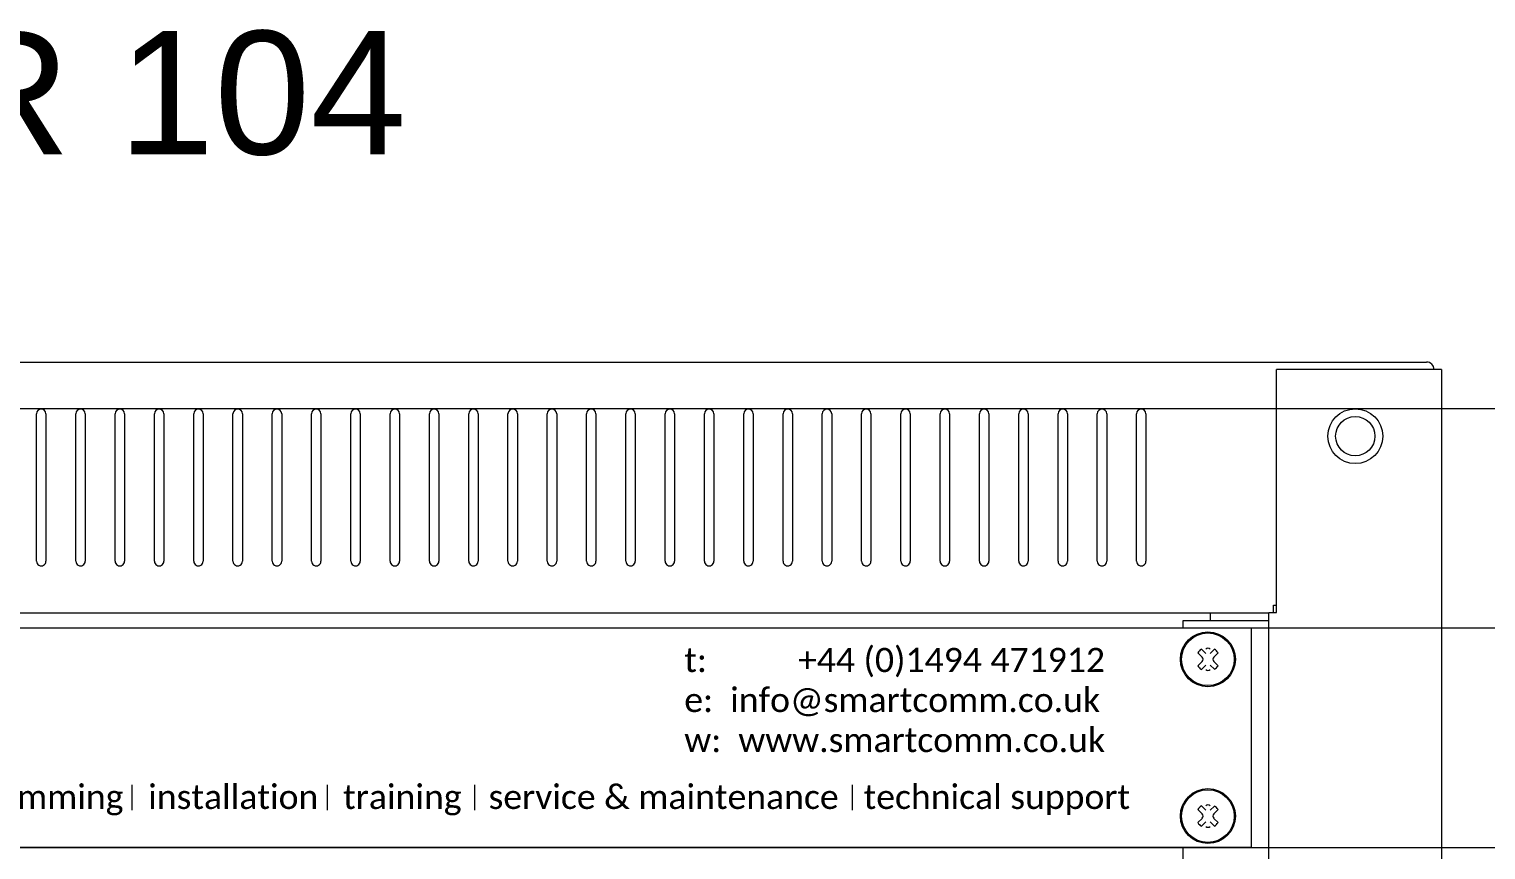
# Model space of a CAD drawing. Header units: millimetres. Extents: x -71336 to -33468, y -26189 to 22712.
# Drawn here: x -34303.7 to -34008.9, y -22481.2 to -22315 of the extents above; entities that cross this region are included whole.
import ezdxf
from ezdxf.enums import TextEntityAlignment as Align

# ---------------------------------------------------------------- set-up
doc = ezdxf.new("R2010")
doc.units = ezdxf.units.MM
doc.set_wipeout_variables(frame=1)
doc.layers.add('SC - Equipment', color=7, linetype='Continuous', lineweight=13)
doc.layers.add('SC - Rack Layout - U-guides and centreline', color=5, linetype='Continuous', lineweight=13, plot=False)
doc.layers.add('SC - Xlines', color=252, linetype='Continuous', plot=False)
doc.styles.add('ARIAL', font='arial.ttf')
doc.styles.add('STYLE1', font='arial.ttf', dxfattribs={"height": 50})

# ---------------------------------------------------------------- blocks, each defined once
blk = doc.blocks.new('*U256')
at = {"layer": 'SC - Rack Layout - U-guides and centreline', "ltscale": 5}
blk.add_lwpolyline([(-300, 0), (300, 0)], dxfattribs=at)
blk = doc.blocks.new('*U257')
at = {"layer": 'SC - Rack Layout - U-guides and centreline', "color": 0, "linetype": 'ByBlock', "lineweight": -2, "transparency": 16777216}
for p in [(0, 1111.25), (0, 1066.8), (0, 1022.35)]:
    blk.add_blockref('*U256', p, dxfattribs=at)
blk = doc.blocks.new('*U270')
at = {"ltscale": 5}
for p, q in [((279.3873, 1169.924), (279.3873, 1119.124)), ((227.076, 1119.124), (244.4623, 1119.124))]:
    blk.add_line(p, q, dxfattribs=at)
at = {"layer": 'SC - Equipment'}
for p, q in [((-276.352, 1171.448), (276.352, 1171.448)), ((245.9863, 1120.7115), (245.9863, 1169.924)), ((279.3873, 1169.924), (245.9863, 1169.924)), ((276.352, 1169.924), (274.828, 1169.924)), ((-4.9276, 1131.1255), (-4.9276, 1160.9705)), ((-3.0226, 1160.9705), (-3.0226, 1131.1255)), ((3.0226, 1131.1255), (3.0226, 1160.9705)), ((4.9276, 1160.9705), (4.9276, 1131.1255)), ((10.9728, 1131.1255), (10.9728, 1160.9705)), ((12.8778, 1160.9705), (12.8778, 1131.1255)), ((18.923, 1131.1255), (18.923, 1160.9705)), ((20.828, 1160.9705), (20.828, 1131.1255)), ((26.8732, 1131.1255), (26.8732, 1160.9705)), ((28.7782, 1160.9705), (28.7782, 1131.1255)), ((34.8234, 1131.1255), (34.8234, 1160.9705)), ((36.7284, 1160.9705), (36.7284, 1131.1255)), ((42.7736, 1131.1255), (42.7736, 1160.9705)), ((44.6786, 1160.9705), (44.6786, 1131.1255)), ((50.7238, 1131.1255), (50.7238, 1160.9705)), ((52.6288, 1160.9705), (52.6288, 1131.1255)), ((58.674, 1131.1255), (58.674, 1160.9705)), ((60.579, 1160.9705), (60.579, 1131.1255)), ((66.6242, 1131.1255), (66.6242, 1160.9705)), ((68.5292, 1160.9705), (68.5292, 1131.1255)), ((74.5744, 1131.1255), (74.5744, 1160.9705)), ((76.4794, 1160.9705), (76.4794, 1131.1255)), ((82.5246, 1131.1255), (82.5246, 1160.9705)), ((84.4296, 1160.9705), (84.4296, 1131.1255)), ((90.4748, 1131.1255), (90.4748, 1160.9705)), ((92.3798, 1160.9705), (92.3798, 1131.1255)), ((98.425, 1131.1255), (98.425, 1160.9705)), ((100.33, 1160.9705), (100.33, 1131.1255)), ((106.3752, 1131.1255), (106.3752, 1160.9705)), ((108.2802, 1160.9705), (108.2802, 1131.1255)), ((114.3254, 1131.1255), (114.3254, 1160.9705)), ((116.2304, 1160.9705), (116.2304, 1131.1255)), ((122.2756, 1131.1255), (122.2756, 1160.9705)), ((124.1806, 1160.9705), (124.1806, 1131.1255)), ((130.2258, 1131.1255), (130.2258, 1160.9705)), ((132.1308, 1160.9705), (132.1308, 1131.1255)), ((138.176, 1131.1255), (138.176, 1160.9705)), ((140.081, 1160.9705), (140.081, 1131.1255)), ((146.1262, 1131.1255), (146.1262, 1160.9705)), ((148.0312, 1160.9705), (148.0312, 1131.1255)), ((154.0764, 1131.1255), (154.0764, 1160.9705)), ((155.9814, 1160.9705), (155.9814, 1131.1255)), ((162.0266, 1131.1255), (162.0266, 1160.9705)), ((163.9316, 1160.9705), (163.9316, 1131.1255)), ((169.9768, 1131.1255), (169.9768, 1160.9705)), ((171.8818, 1160.9705), (171.8818, 1131.1255)), ((177.927, 1131.1255), (177.927, 1160.9705)), ((179.832, 1160.9705), (179.832, 1131.1255)), ((185.8772, 1131.1255), (185.8772, 1160.9705)), ((187.7822, 1160.9705), (187.7822, 1131.1255)), ((193.8274, 1131.1255), (193.8274, 1160.9705)), ((195.7324, 1160.9705), (195.7324, 1131.1255)), ((201.7776, 1131.1255), (201.7776, 1160.9705)), ((203.6826, 1160.9705), (203.6826, 1131.1255)), ((209.7278, 1131.1255), (209.7278, 1160.9705)), ((211.6328, 1160.9705), (211.6328, 1131.1255)), ((217.678, 1131.1255), (217.678, 1160.9705)), ((219.583, 1160.9705), (219.583, 1131.1255)), ((-245.364, 1120.648), (244.4623, 1120.648)), ((232.537, 1120.648), (232.537, 1119.124)), ((244.4623, 1120.7115), (245.9863, 1120.7115)), ((244.4623, 1119.124), (244.4623, 1120.7115)), ((245.364, 1120.7115), (245.364, 1122.2482)), ((245.364, 1122.2482), (245.9863, 1122.2482)), ((227.076, 1074.674), (227.076, 1119.124)), ((244.4623, 1074.674), (244.4623, 1119.124)), ((279.3873, 1119.124), (279.3873, 1074.674)), ((227.076, 1030.224), (227.076, 1074.674)), ((244.4623, 1030.224), (244.4623, 1074.674)), ((279.3873, 1074.674), (279.3873, 1030.224))]:
    blk.add_line(p, q, dxfattribs=at)
for centre, radius in [((261.9375, 1156.4366), 5.5499), ((261.9375, 1156.4366), 3.9751), ((232.21315, 1112.774), 2.54), ((232.21315, 1096.899), 2.54), ((232.21315, 1081.024), 2.54)]:
    blk.add_circle(centre, radius, dxfattribs=at)
for centre, radius, start, end in [((276.352, 1169.924), 1.524, 0, 90), ((-3.9751, 1160.9705), 0.9525, 0.000017, 180.000009), ((3.9751, 1160.9705), 0.9525, 0.000017, 180.000009), ((11.9253, 1160.9705), 0.9525, 0.000017, 180.000009), ((19.8755, 1160.9705), 0.9525, 0.000017, 180.000009), ((27.8257, 1160.9705), 0.9525, 0.000017, 180.000009), ((35.7759, 1160.9705), 0.9525, 0.000017, 180.000009), ((43.7261, 1160.9705), 0.9525, 0.000017, 180.000009), ((51.6763, 1160.9705), 0.9525, 0.000017, 180.000009), ((59.6265, 1160.9705), 0.9525, 0.000017, 180.000009), ((67.5767, 1160.9705), 0.9525, 0.000017, 180.000009), ((75.5269, 1160.9705), 0.9525, 0.000017, 180.000009), ((83.4771, 1160.9705), 0.9525, 0.000017, 180.000009), ((91.4273, 1160.9705), 0.9525, 0.000017, 180.000009), ((99.3775, 1160.9705), 0.9525, 0.000017, 180.000009), ((107.3277, 1160.9705), 0.9525, 0.000017, 180.000009), ((115.2779, 1160.9705), 0.9525, 0.000017, 180.000009), ((123.2281, 1160.9705), 0.9525, 0.000017, 180.000009), ((131.1783, 1160.9705), 0.9525, 0.000017, 180.000009), ((139.1285, 1160.9705), 0.9525, 0.000017, 180.000009), ((147.0787, 1160.9705), 0.9525, 0.000017, 180.000009), ((155.0289, 1160.9705), 0.9525, 0.000017, 180.000009), ((162.9791, 1160.9705), 0.9525, 0.000017, 180.000009), ((170.9293, 1160.9705), 0.9525, 0.000017, 180.000009), ((178.8795, 1160.9705), 0.9525, 0.000017, 180.000009), ((186.8297, 1160.9705), 0.9525, 0.000017, 180.000009), ((194.7799, 1160.9705), 0.9525, 0.000017, 180.000009), ((202.7301, 1160.9705), 0.9525, 0.000017, 180.000009), ((210.6803, 1160.9705), 0.9525, 0.000017, 180.000009), ((218.6305, 1160.9705), 0.9525, 0.000017, 180.000009), ((-3.9751, 1131.1255), 0.9525, 180.000009, 0.000017), ((3.9751, 1131.1255), 0.9525, 180.000009, 0.000017), ((11.9253, 1131.1255), 0.9525, 180.000009, 0.000017), ((19.8755, 1131.1255), 0.9525, 180.000009, 0.000017), ((27.8257, 1131.1255), 0.9525, 180.000009, 0.000017), ((35.7759, 1131.1255), 0.9525, 180.000009, 0.000017), ((43.7261, 1131.1255), 0.9525, 180.000009, 0.000017), ((51.6763, 1131.1255), 0.9525, 180.000009, 0.000017), ((59.6265, 1131.1255), 0.9525, 180.000009, 0.000017), ((67.5767, 1131.1255), 0.9525, 180.000009, 0.000017), ((75.5269, 1131.1255), 0.9525, 180.000009, 0.000017), ((83.4771, 1131.1255), 0.9525, 180.000009, 0.000017), ((91.4273, 1131.1255), 0.9525, 180.000009, 0.000017), ((99.3775, 1131.1255), 0.9525, 180.000009, 0.000017), ((107.3277, 1131.1255), 0.9525, 180.000009, 0.000017), ((115.2779, 1131.1255), 0.9525, 180.000009, 0.000017), ((123.2281, 1131.1255), 0.9525, 180.000009, 0.000017), ((131.1783, 1131.1255), 0.9525, 180.000009, 0.000017), ((139.1285, 1131.1255), 0.9525, 180.000009, 0.000017), ((147.0787, 1131.1255), 0.9525, 180.000009, 0.000017), ((155.0289, 1131.1255), 0.9525, 180.000009, 0.000017), ((162.9791, 1131.1255), 0.9525, 180.000009, 0.000017), ((170.9293, 1131.1255), 0.9525, 180.000009, 0.000017), ((178.8795, 1131.1255), 0.9525, 180.000009, 0.000017), ((186.8297, 1131.1255), 0.9525, 180.000009, 0.000017), ((194.7799, 1131.1255), 0.9525, 180.000009, 0.000017), ((202.7301, 1131.1255), 0.9525, 180.000009, 0.000017), ((210.6803, 1131.1255), 0.9525, 180.000009, 0.000017), ((218.6305, 1131.1255), 0.9525, 180.000009, 0.000017)]:
    blk.add_arc(centre, radius, start, end, dxfattribs=at)
at = {"ltscale": 5, "style": 'ARIAL', "flags": 1}
blk.add_attdef('UNITS', (470.5, 46), '', height=9.73997, dxfattribs=at)
blk = doc.blocks.new('1U SCREWS - RACK LAYOUT')
at = {"layer": 'SC - Equipment'}
for p, q in [((231.39, 38.56), (230.53, 39.42)), ((232.13, 39.27), (231.24, 40.16)), ((233.88, 40.13), (233.02, 39.27)), ((234.62, 39.42), (233.73, 38.56)), ((231.39, 37.64), (230.53, 36.78)), ((232.13, 36.93), (231.24, 36.04)), ((233.88, 36.07), (233.02, 36.93)), ((234.62, 36.78), (233.73, 37.64)), ((231.39, 6.81), (230.53, 7.67)), ((232.13, 7.52), (231.24, 8.41)), ((233.88, 8.38), (233.02, 7.52)), ((234.62, 7.67), (233.73, 6.81)), ((231.39, 5.89), (230.53, 5.03)), ((232.13, 5.18), (231.24, 4.29)), ((233.88, 4.32), (233.02, 5.18)), ((234.62, 5.03), (233.73, 5.89))]:
    blk.add_line(p, q, dxfattribs=at)
for centre, major_axis, start_param, end_param in [((232.56, 38.1), (5.56, 0), 0, 6.283185), ((232.56, 38.1), (5.33, 0), 0, 6.283185), ((232.56, 38.1), (2.44, 0), 2.143456, 2.563819), ((230.96, 38.1), (0.635, 0), 5.497788, 7.068584), ((232.56, 39.73), (0.635, 0), 0.785399, 2.356195), ((234.19, 38.1), (0.635, 0), 2.356195, 3.926991), ((232.56, 38.1), (2.44, 0), 0.57266, 0.993023), ((232.56, 38.1), (2.44, 0), 3.719366, 4.139729), ((232.56, 36.47), (0.635, 0), 3.926991, 5.497787), ((232.56, 38.1), (2.44, 0), 5.290163, 5.710525), ((232.56, 6.35), (5.56, 0), 0, 6.283185), ((232.56, 6.35), (5.33, 0), 0, 6.283185), ((232.56, 6.35), (2.44, 0), 2.143456, 2.563819), ((230.96, 6.35), (0.635, 0), 5.497788, 7.068584), ((232.56, 7.98), (0.635, 0), 0.785399, 2.356195), ((234.19, 6.35), (0.635, 0), 2.356195, 3.926991), ((232.56, 6.35), (2.44, 0), 0.57266, 0.993023), ((232.56, 6.35), (2.44, 0), 3.719366, 4.139729), ((232.56, 4.72), (0.635, 0), 3.926991, 5.497787), ((232.56, 6.35), (2.44, 0), 5.290163, 5.710525)]:
    blk.add_ellipse(centre, major_axis=major_axis, ratio=1, start_param=start_param, end_param=end_param, dxfattribs=at)
at = {"layer": 'SC - Equipment', "ltscale": 5}
blk.add_point((0, 0), dxfattribs=at)
blk = doc.blocks.new('1U BLANK PANEL SMARTCOMM - RACK LAYOUT')
blk.add_wipeout([(-241.3, 44.45), (241.3, 44.45), (241.3, 0), (-241.3, 0)])
at = {"lineweight": 0}
for p, q in [((-241.3, 44.45), (241.3, 44.45)), ((241.3, 44.45), (241.3, 0)), ((241.3, 0), (-241.3, 0))]:
    blk.add_line(p, q, dxfattribs=at)
at = {"layer": 'SC - Equipment', "color": 232}
for p, q in [((14.87, 7.57), (14.87, 12.68)), ((54.41, 7.57), (54.41, 12.68)), ((84.19, 7.57), (84.19, 12.68)), ((160.63, 7.57), (160.63, 12.68))]:
    blk.add_line(p, q, dxfattribs=at)
at = {"layer": 'SC - Equipment'}
blk.add_blockref('1U SCREWS - RACK LAYOUT', (0, 0), dxfattribs=at)
at = {"layer": 'SC - Equipment', "char_height": 4.8928, "width": 116.0646, "attachment_point": 1, "style": 'STYLE1'}
for s, insert in [('\\pxql;{\\fCalibri|b0|i0|c0|p34;\\C253;t: ^I  +44 (0)1494 471912 }', (126.6, 40.41)), ('\\pxql;{\\fCalibri|b0|i0|c0|p34;\\C253;e:  info@smartcomm.co.uk }', (126.6, 32.31)), ('\\pxql;{\\fCalibri|b0|i0|c0|p34;\\C253;w:  www.smartcomm.co.uk }', (126.6, 24.2)), ('{\\fCalibri|b0|i0|c0|p34;\\C253;programming}', (-29.01, 12.68)), ('{\\fCalibri|b0|i0|c0|p34;\\C253;installation}', (18.11, 12.68)), ('{\\fCalibri|b0|i0|c0|p34;\\C253;training}', (57.56, 12.68)), ('{\\fCalibri|b0|i0|c0|p34;\\C253;service & maintenance}', (87, 12.68)), ('{\\fCalibri|b0|i0|c0|p34;\\C253;technical support}', (162.89, 12.68))]:
    blk.add_mtext(s, dxfattribs=dict(at, insert=insert))

msp = doc.modelspace()

# ---------------------------------------------------------------- block references
at = {"layer": 'SC - Equipment'}
msp.add_blockref('*U270', (-34297.305, -23553.84), dxfattribs=at)
at = {"layer": 'SC - Rack Layout - U-guides and centreline'}
msp.add_blockref('*U257', (-34297.756, -23503.04), dxfattribs=at)

# ---------------------------------------------------------------- texts
at = {"layer": 'SC - Xlines', "transparency": 33554687, "style": 'ARIAL'}
msp.add_text('AVR 104', height=25, dxfattribs=at).set_placement((-34297.305, -22327.834), align=Align.MIDDLE_CENTER)

# ---------------------------------------------------------------- next in the draw order: block references
at = {"layer": 'SC - Equipment', "ltscale": 5}
msp.add_blockref('1U BLANK PANEL SMARTCOMM - RACK LAYOUT', (-34297.756, -22480.69), dxfattribs=at)

doc.saveas('drawing.dxf')
